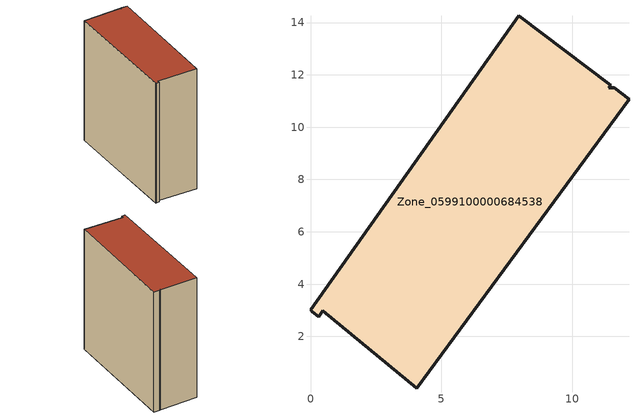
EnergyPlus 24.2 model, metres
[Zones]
Zone_0599100000684538
 floor ground (C_G): 0.06,2.94 0,3.03 7.97,14.25 11.48,11.61 11.4,11.5 11.61,11.5 12.18,11.08 4.07,0.03 0.47,2.99 0.31,2.75 z0
 wall outside (C_F): 0,3.03 0.06,2.94 0.31,2.75 0.47,2.99 4.07,0.03 12.18,11.08 11.61,11.5 11.4,11.5 11.48,11.61 7.97,14.25 0,3.03 z0:15.16
 roof outside (C_R): 11.61,11.5 11.4,11.5 11.48,11.61 7.97,14.25 0,3.03 0.06,2.94 0.31,2.75 0.47,2.99 4.07,0.03 12.18,11.08 z15.16
[BUILDING]
Pand.0599100000684538: North Axis=0; Terrain=City; Loads Convergence Tolerance Value=0.04; Temperature Convergence Tolerance Value=0.4; Solar Distribution=FullExterior; Maximum Number of Warmup Days=25; Minimum Number of Warmup Days=1
[Site:Location]
Rotterdam.The.Hague.AP_ZH_NLD Design_Conditions: Latitude=51.96; Longitude=4.45; Time Zone=1; Elevation=-4.5
[SITE:GROUNDTEMPERATURE:BUILDINGSURFACE]
18, 18, 18, 18, 18, 18, 18, 18, 18, 18, 18, 18
[MATERIAL] Thermal Absorptance=0.9; Solar Absorptance=0.7; Visible Absorptance=0.7
Name | Roughness | Thickness | Conductivity | Density | Specific Heat
G.TI.1946 | MediumSmooth | 0.15 | 1 | 540 | 1210
F.TI.1946 | Rough | 0.3 | 0.857143 | 1920 | 840
R.TI.1946 | MediumRough | 0.2 | 0.1 | 1500 | 1000
[CONSTRUCTION]
C_G: G.TI.1946
C_F: F.TI.1946
C_R: R.TI.1946
[ZONE]
Zone_0599100000684538: Type=1; Multiplier=1; Ceiling Height=Autocalculate; Volume=Autocalculate; Floor Area=autocalculate; Part of Total Floor Area=Yes
[ZONEINFILTRATION:DESIGNFLOWRATE]
Infil_Zone_0599100000684538: Zone or ZoneList or Space or SpaceList=Zone_0599100000684538; Schedule=AlwaysOn; Design Flow Rate Calculation Method=Flow/Area; Flow Rate per Floor Area=0.003; Constant Term Coefficient=1; Temperature Term Coefficient=0; Velocity Term Coefficient=0; Velocity Squared Term Coefficient=0
[HVACTEMPLATE:ZONE:IDEALLOADSAIRSYSTEM]
Zone_0599100000684538: Maximum Heating Supply Air Temperature=50; Minimum Cooling Supply Air Temperature=13; Maximum Heating Supply Air Humidity Ratio=0.0156; Minimum Cooling Supply Air Humidity Ratio=0.0077; Heating Limit=NoLimit; Cooling Limit=NoLimit; Dehumidification Control Type=ConstantSensibleHeatRatio; Cooling Sensible Heat Ratio=0.7; Dehumidification Setpoint=60; Humidification Control Type=None; Humidification Setpoint=30; Outdoor Air Method=None; Outdoor Air Flow Rate per Person=0.00944; Outdoor Air Flow Rate per Zone Floor Area=0; Outdoor Air Flow Rate per Zone=0; Demand Controlled Ventilation Type=None; Outdoor Air Economizer Type=NoEconomizer; Heat Recovery Type=None; Sensible Heat Recovery Effectiveness=0.7; Latent Heat Recovery Effectiveness=0.65
[ZONECONTROL:THERMOSTAT]
ThermostatControl_Zone_0599100000684538: Zone or ZoneList=Zone_0599100000684538; Control Type Schedule=DualSetpointControlType; Control 1=Thermostat_Zone_0599100000684538; Temperature Difference Between Cutout And Setpoint=0
[THERMOSTATSETPOINT:DUALSETPOINT]
Thermostat_Zone_0599100000684538: Heating Setpoint Temperature Schedule=HeatingSetpoint_Zone_0599100000684538; Cooling Setpoint Temperature Schedule=CoolingSetpoint_Zone_0599100000684538
[SCHEDULE:COMPACT]
HeatingSetpoint_Zone_0599100000684538: Through: 12/31, For: AllDays, Until: 24:00, 21
CoolingSetpoint_Zone_0599100000684538: Through: 12/31, For: AllDays, Until: 24:00, 24
DualSetpointControlType: Through: 12/31, For: AllDays, Until: 24:00, 4
AlwaysOn: Through: 12/31, For: AllDays, Until: 24:00, 1
